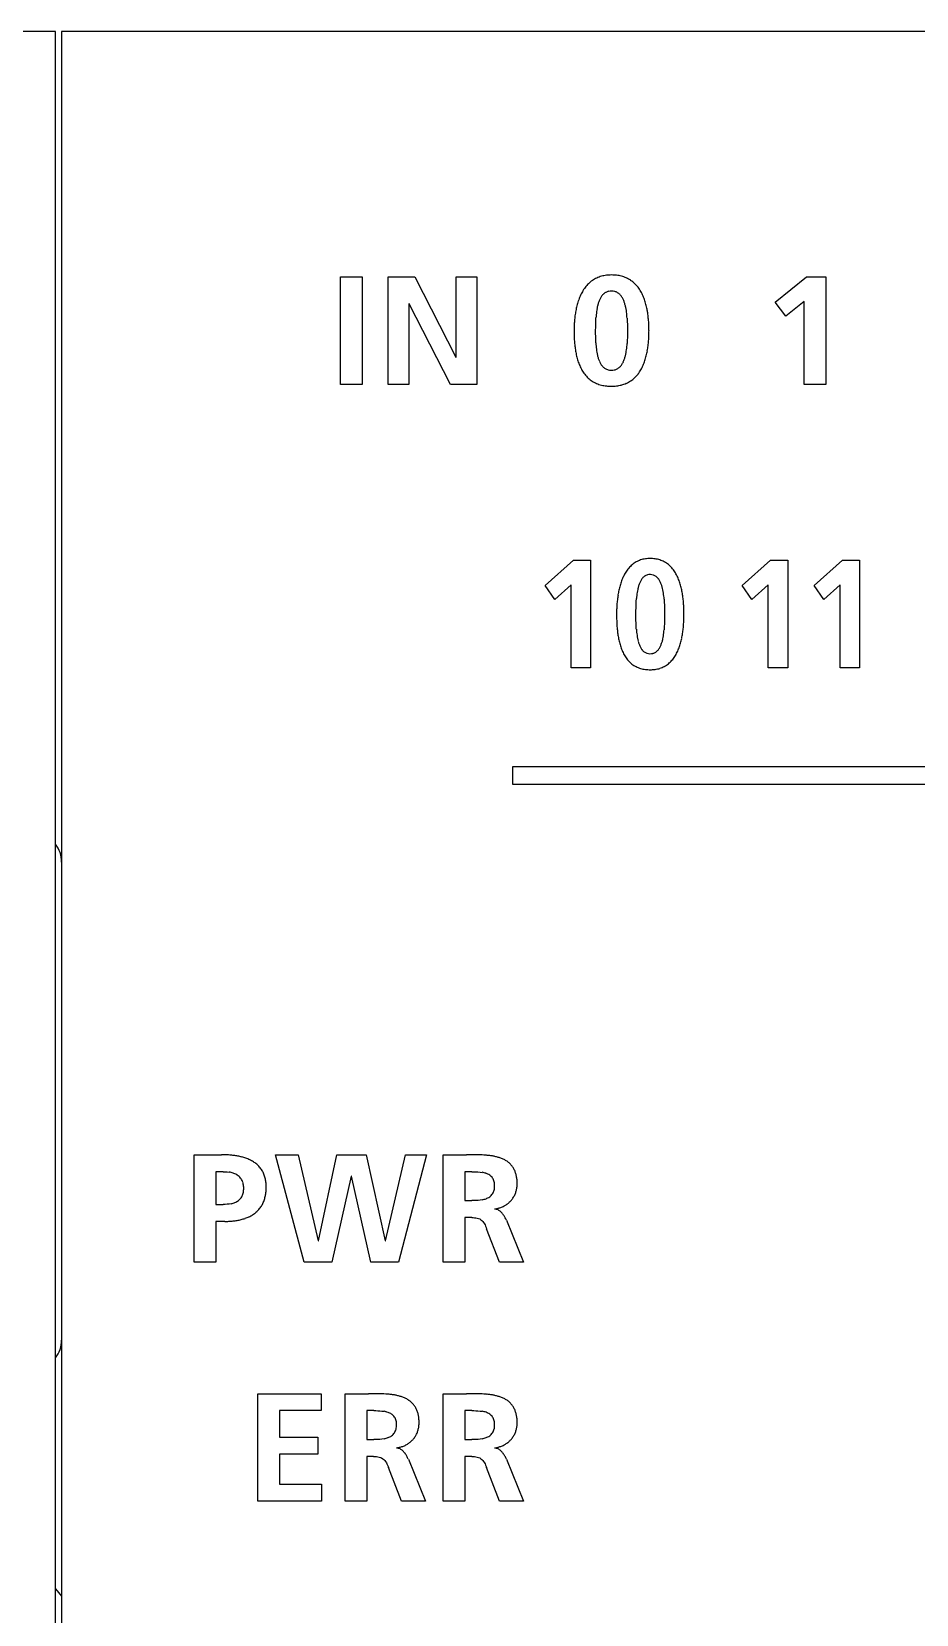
# Model space of a CAD drawing. Extents: x 168 to 388, y 259 to 356.
# Drawn here: x 269.86 to 284.66, y 307.28 to 333.77 of the extents above; entities that cross this region are included whole.
import ezdxf

# ---------------------------------------------------------------- set-up
doc = ezdxf.new("R2010")
doc.units = 0
doc.header["$MEASUREMENT"] = 0
doc.layers.get('0').update_dxf_attribs({"linetype": 'CONTINUOUS'})

msp = doc.modelspace()

# ---------------------------------------------------------------- linework, layer by layer
at = {"color": 7, "linetype": 'Continuous'}
for p, q in [((270.265, 333.767), (232.265, 333.767)), ((270.265, 282.367), (270.265, 333.767)), ((387.315, 333.767), (270.365, 333.767)), ((270.365, 333.767), (270.365, 282.367)), ((275.03, 329.663), (275.391, 329.663)), ((275.03, 327.863), (275.03, 329.663)), ((275.391, 329.663), (275.391, 327.863)), ((275.83, 327.863), (275.83, 329.663)), ((275.83, 329.663), (276.274, 329.663)), ((276.274, 329.663), (276.96, 328.317)), ((276.965, 328.317), (276.965, 329.663)), ((276.965, 329.663), (277.31, 329.663)), ((277.31, 329.663), (277.31, 327.863)), ((282.302, 329.24), (282.828, 329.663)), ((282.828, 329.663), (283.148, 329.663)), ((283.148, 329.663), (283.148, 327.863)), ((276.181, 329.209), (276.176, 329.209)), ((276.176, 329.209), (276.176, 327.863)), ((276.869, 327.863), (276.181, 329.209)), ((282.482, 329.005), (282.302, 329.24)), ((282.787, 329.253), (282.482, 329.005)), ((282.787, 327.863), (282.787, 329.253)), ((279.299, 328.767), (279.3, 328.819)), ((279.299, 328.714), (279.299, 328.767)), ((279.3, 328.872), (279.302, 328.924)), ((279.3, 328.819), (279.3, 328.872)), ((279.302, 328.924), (279.304, 328.977)), ((279.826, 328.969), (279.828, 328.917)), ((279.828, 328.917), (279.83, 328.863)), ((279.83, 328.863), (279.83, 328.81)), ((279.83, 328.81), (279.83, 328.758)), ((279.3, 328.662), (279.299, 328.714)), ((279.301, 328.609), (279.3, 328.662)), ((279.303, 328.557), (279.301, 328.609)), ((279.828, 328.6), (279.826, 328.548)), ((279.83, 328.653), (279.828, 328.6)), ((279.83, 328.758), (279.83, 328.706)), ((279.83, 328.706), (279.83, 328.653)), ((276.96, 328.317), (276.965, 328.317)), ((275.391, 327.863), (275.03, 327.863)), ((276.176, 327.863), (275.83, 327.863)), ((277.31, 327.863), (276.869, 327.863)), ((283.148, 327.863), (282.787, 327.863)), ((278.455, 324.495), (278.928, 324.918)), ((278.928, 324.918), (279.216, 324.918)), ((279.216, 324.918), (279.216, 323.118)), ((281.752, 324.495), (282.225, 324.918)), ((282.225, 324.918), (282.513, 324.918)), ((282.513, 324.918), (282.513, 323.118)), ((282.954, 324.495), (283.428, 324.918)), ((283.428, 324.918), (283.715, 324.918)), ((283.715, 324.918), (283.715, 323.118)), ((278.617, 324.26), (278.455, 324.495)), ((278.891, 324.508), (278.617, 324.26)), ((278.891, 323.118), (278.891, 324.508)), ((279.978, 324.227), (279.982, 324.278)), ((280.445, 324.269), (280.448, 324.218)), ((281.914, 324.26), (281.752, 324.495)), ((282.188, 324.508), (281.914, 324.26)), ((282.188, 323.118), (282.188, 324.508)), ((283.117, 324.26), (282.954, 324.495)), ((283.39, 324.508), (283.117, 324.26)), ((283.39, 323.118), (283.39, 324.508)), ((279.974, 324.073), (279.975, 324.124)), ((279.974, 324.021), (279.974, 324.073)), ((279.974, 323.97), (279.974, 324.021)), ((279.975, 324.124), (279.976, 324.176)), ((279.976, 324.176), (279.978, 324.227)), ((280.448, 324.218), (280.45, 324.167)), ((280.45, 324.167), (280.451, 324.115)), ((280.451, 324.115), (280.452, 324.064)), ((280.452, 324.064), (280.452, 324.013)), ((280.452, 324.013), (280.452, 323.961)), ((279.974, 323.919), (279.974, 323.97)), ((279.975, 323.867), (279.974, 323.919)), ((279.977, 323.816), (279.975, 323.867)), ((279.98, 323.765), (279.977, 323.816)), ((280.448, 323.807), (280.445, 323.756)), ((280.45, 323.858), (280.448, 323.807)), ((280.451, 323.91), (280.45, 323.858)), ((280.452, 323.961), (280.451, 323.91)), ((279.216, 323.118), (278.891, 323.118)), ((282.513, 323.118), (282.188, 323.118)), ((283.715, 323.118), (283.39, 323.118)), ((277.915, 321.167), (277.915, 321.466)), ((277.915, 321.466), (332.216, 321.466)), ((332.216, 321.167), (277.915, 321.167)), ((272.582, 314.969), (273.038, 314.969)), ((272.582, 313.169), (272.582, 314.969)), ((273.944, 314.969), (274.323, 314.969)), ((274.421, 313.169), (273.944, 314.969)), ((274.323, 314.969), (274.658, 313.53)), ((274.663, 313.53), (274.97, 314.969)), ((274.97, 314.969), (275.46, 314.969)), ((275.46, 314.969), (275.777, 313.53)), ((275.782, 313.53), (276.12, 314.969)), ((276.471, 314.969), (276.002, 313.169)), ((276.12, 314.969), (276.471, 314.969)), ((276.749, 314.969), (277.138, 314.969)), ((276.749, 313.169), (276.749, 314.969)), ((277.196, 314.969), (277.138, 314.969)), ((277.254, 314.969), (277.196, 314.969)), ((277.312, 314.968), (277.254, 314.969)), ((277.371, 314.966), (277.312, 314.968)), ((273.069, 314.685), (272.943, 314.685)), ((272.943, 314.685), (272.943, 314.136)), ((273.069, 314.685), (273.103, 314.685)), ((273.103, 314.685), (273.136, 314.682)), ((273.136, 314.682), (273.169, 314.677)), ((275.207, 314.608), (274.888, 313.169)), ((275.213, 314.608), (275.207, 314.608)), ((275.538, 313.169), (275.213, 314.608)), ((277.229, 314.685), (277.11, 314.685)), ((277.11, 314.685), (277.11, 314.2)), ((277.229, 314.685), (277.262, 314.685)), ((277.262, 314.685), (277.297, 314.684)), ((277.297, 314.684), (277.331, 314.682)), ((277.331, 314.682), (277.365, 314.679)), ((277.365, 314.679), (277.399, 314.674)), ((277.11, 314.2), (277.229, 314.2)), ((277.263, 314.201), (277.229, 314.2)), ((277.297, 314.202), (277.263, 314.201)), ((277.332, 314.204), (277.297, 314.202)), ((277.366, 314.208), (277.332, 314.204)), ((277.4, 314.214), (277.366, 314.208)), ((272.943, 314.136), (273.069, 314.136)), ((273.103, 314.137), (273.069, 314.136)), ((273.136, 314.139), (273.103, 314.137)), ((273.169, 314.143), (273.136, 314.139)), ((273.202, 314.149), (273.169, 314.143)), ((277.615, 314.059), (277.615, 314.064)), ((273.095, 313.852), (272.943, 313.852)), ((272.943, 313.852), (272.943, 313.169)), ((277.226, 313.917), (277.11, 313.917)), ((277.11, 313.917), (277.11, 313.169)), ((277.226, 313.917), (277.249, 313.916)), ((277.249, 313.916), (277.272, 313.915)), ((277.272, 313.915), (277.294, 313.912)), ((277.294, 313.912), (277.317, 313.908)), ((277.317, 313.908), (277.339, 313.901)), ((277.339, 313.901), (277.36, 313.893)), ((277.36, 313.893), (277.38, 313.881)), ((277.38, 313.881), (277.397, 313.868)), ((277.397, 313.868), (277.412, 313.851)), ((277.412, 313.851), (277.426, 313.833)), ((277.426, 313.833), (277.438, 313.814)), ((277.438, 313.814), (277.449, 313.794)), ((277.449, 313.794), (277.459, 313.773)), ((277.459, 313.773), (277.468, 313.752)), ((277.468, 313.752), (277.476, 313.731)), ((277.693, 313.169), (277.476, 313.731)), ((277.806, 313.873), (278.095, 313.169)), ((274.658, 313.53), (274.663, 313.53)), ((275.777, 313.53), (275.782, 313.53)), ((272.943, 313.169), (272.582, 313.169)), ((274.888, 313.169), (274.421, 313.169)), ((276.002, 313.169), (275.538, 313.169)), ((277.11, 313.169), (276.749, 313.169)), ((278.095, 313.169), (277.693, 313.169)), ((273.647, 309.169), (273.647, 310.969)), ((273.647, 310.969), (274.709, 310.969)), ((274.709, 310.969), (274.709, 310.685)), ((275.108, 310.969), (275.498, 310.969)), ((275.108, 309.169), (275.108, 310.969)), ((275.556, 310.969), (275.498, 310.969)), ((275.614, 310.969), (275.556, 310.969)), ((275.672, 310.968), (275.614, 310.969)), ((275.73, 310.966), (275.672, 310.968)), ((276.749, 310.969), (277.138, 310.969)), ((276.749, 309.169), (276.749, 310.969)), ((277.196, 310.969), (277.138, 310.969)), ((277.254, 310.969), (277.196, 310.969)), ((277.312, 310.968), (277.254, 310.969)), ((277.371, 310.966), (277.312, 310.968)), ((274.008, 310.685), (274.008, 310.242)), ((274.709, 310.685), (274.008, 310.685)), ((275.588, 310.685), (275.469, 310.685)), ((275.469, 310.685), (275.469, 310.2)), ((275.588, 310.685), (275.622, 310.685)), ((275.622, 310.685), (275.656, 310.684)), ((275.656, 310.684), (275.69, 310.682)), ((275.69, 310.682), (275.725, 310.679)), ((275.725, 310.679), (275.759, 310.674)), ((277.229, 310.685), (277.11, 310.685)), ((277.11, 310.685), (277.11, 310.2)), ((277.229, 310.685), (277.262, 310.685)), ((277.262, 310.685), (277.297, 310.684)), ((277.297, 310.684), (277.331, 310.682)), ((277.331, 310.682), (277.365, 310.679)), ((277.365, 310.679), (277.399, 310.674)), ((274.008, 310.242), (274.65, 310.242)), ((274.65, 310.242), (274.65, 309.958)), ((274.65, 309.958), (274.008, 309.958)), ((274.008, 309.958), (274.008, 309.453)), ((275.469, 310.2), (275.588, 310.2)), ((275.622, 310.201), (275.588, 310.2)), ((275.657, 310.202), (275.622, 310.201)), ((275.691, 310.204), (275.657, 310.202)), ((275.725, 310.208), (275.691, 310.204)), ((275.759, 310.214), (275.725, 310.208)), ((275.975, 310.059), (275.975, 310.064)), ((277.11, 310.2), (277.229, 310.2)), ((277.263, 310.201), (277.229, 310.2)), ((277.297, 310.202), (277.263, 310.201)), ((277.332, 310.204), (277.297, 310.202)), ((277.366, 310.208), (277.332, 310.204)), ((277.4, 310.214), (277.366, 310.208)), ((277.615, 310.059), (277.615, 310.064)), ((275.585, 309.917), (275.469, 309.917)), ((275.469, 309.917), (275.469, 309.169)), ((275.585, 309.917), (275.608, 309.916)), ((275.608, 309.916), (275.631, 309.915)), ((275.631, 309.915), (275.654, 309.912)), ((275.654, 309.912), (275.677, 309.908)), ((275.677, 309.908), (275.698, 309.901)), ((275.698, 309.901), (275.719, 309.893)), ((275.719, 309.893), (275.739, 309.881)), ((275.739, 309.881), (275.756, 309.867)), ((275.756, 309.867), (275.772, 309.851)), ((275.772, 309.851), (275.786, 309.833)), ((275.786, 309.833), (275.798, 309.814)), ((275.798, 309.814), (275.808, 309.794)), ((275.808, 309.794), (275.818, 309.773)), ((275.818, 309.773), (275.827, 309.752)), ((275.827, 309.752), (275.836, 309.731)), ((276.052, 309.169), (275.836, 309.731)), ((276.166, 309.873), (276.454, 309.169)), ((277.226, 309.917), (277.11, 309.917)), ((277.11, 309.917), (277.11, 309.169)), ((277.226, 309.917), (277.249, 309.916)), ((277.249, 309.916), (277.272, 309.915)), ((277.272, 309.915), (277.294, 309.912)), ((277.294, 309.912), (277.317, 309.908)), ((277.317, 309.908), (277.339, 309.901)), ((277.339, 309.901), (277.36, 309.893)), ((277.36, 309.893), (277.38, 309.881)), ((277.38, 309.881), (277.397, 309.867)), ((277.397, 309.867), (277.412, 309.851)), ((277.412, 309.851), (277.426, 309.833)), ((277.426, 309.833), (277.438, 309.814)), ((277.438, 309.814), (277.449, 309.794)), ((277.449, 309.794), (277.459, 309.773)), ((277.459, 309.773), (277.468, 309.752)), ((277.468, 309.752), (277.476, 309.731)), ((277.693, 309.169), (277.476, 309.731)), ((277.806, 309.873), (278.095, 309.169)), ((274.008, 309.453), (274.714, 309.453)), ((274.714, 309.453), (274.714, 309.169)), ((274.714, 309.169), (273.647, 309.169)), ((275.469, 309.169), (275.108, 309.169)), ((276.454, 309.169), (276.052, 309.169)), ((277.11, 309.169), (276.749, 309.169)), ((278.095, 309.169), (277.693, 309.169)), ((270.265, 307.701), (270.365, 307.582))]:
    msp.add_line(p, q, dxfattribs=at)
for centre, radius, start, end in [((279.533, 329.187), 0.505, 124.9063, 134.5113), ((279.525, 329.199), 0.49, 115.0074, 124.8962), ((279.534, 329.179), 0.512, 105.4417, 114.9062), ((279.548, 329.127), 0.566, 96.8574, 105.4194), ((279.563, 329.002), 0.692, 89.8446, 96.8531), ((279.565, 328.988), 0.706, 83.1945, 90.0618), ((279.577, 329.088), 0.606, 75.1893, 83.1956), ((279.595, 329.156), 0.535, 66.123, 75.1939), ((279.612, 329.197), 0.491, 56.1499, 66.0326), ((279.609, 329.192), 0.496, 46.3942, 56.1602), ((279.914, 328.956), 0.954, 156.456, 161.5369), ((279.767, 329.021), 0.794, 150.3505, 156.46), ((279.654, 329.085), 0.664, 143.0612, 150.3671), ((279.579, 329.142), 0.569, 134.5213, 143.0414), ((279.684, 329.14), 0.347, 146.9239, 155.5865), ((279.601, 329.194), 0.249, 134.9627, 147.0446), ((279.563, 329.232), 0.196, 119.3556, 134.7477), ((279.554, 329.248), 0.177, 102.65, 119.3261), ((279.562, 329.209), 0.216, 88.5946, 102.5326), ((279.564, 329.215), 0.211, 74.8262, 89.0576), ((279.57, 329.24), 0.185, 58.3268, 74.572), ((279.561, 329.226), 0.202, 43.4706, 58.3744), ((279.516, 329.183), 0.264, 31.9597, 43.3444), ((279.433, 329.131), 0.362, 23.7476, 32.0566), ((279.573, 329.154), 0.549, 37.5099, 46.344), ((279.507, 329.104), 0.632, 29.8145, 37.484), ((279.396, 329.04), 0.76, 23.4458, 29.8267), ((279.251, 328.977), 0.918, 18.1665, 23.4496), ((280.476, 328.813), 1.535, 169.4123, 172.57), ((280.282, 328.849), 1.337, 165.7877, 169.4138), ((280.083, 328.9), 1.132, 161.523, 165.8046), ((281.031, 328.867), 1.73, 174.613, 176.353), ((280.682, 328.9), 1.379, 172.4332, 174.6159), ((280.411, 328.936), 1.106, 169.7295, 172.4519), ((280.173, 328.979), 0.865, 166.2487, 169.7302), ((279.966, 329.03), 0.651, 161.6756, 166.2985), ((279.813, 329.081), 0.49, 155.5599, 161.7045), ((279.3, 329.072), 0.507, 17.8623, 23.7954), ((279.144, 329.021), 0.671, 13.3911, 17.8736), ((278.944, 328.973), 0.878, 10.0152, 13.4433), ((278.699, 328.93), 1.127, 7.3456, 10.017), ((278.428, 328.894), 1.399, 5.2066, 7.3579), ((279.072, 328.918), 1.106, 13.8063, 18.1902), ((278.854, 328.865), 1.331, 10.1688, 13.8127), ((278.627, 328.824), 1.562, 7.0681, 10.1735), ((280.872, 328.764), 1.933, 177.6755, 180.1829), ((280.957, 328.761), 2.019, 175.2791, 177.6809), ((280.714, 328.782), 1.775, 172.5667, 175.2989), ((278.073, 328.862), 1.756, 3.5005, 5.2143), ((278.366, 328.791), 1.824, 4.4216, 7.0796), ((278.081, 328.769), 2.111, 2.128, 4.425), ((277.845, 328.76), 2.346, 0.0658, 2.1323), ((277.858, 328.758), 2.334, 358.0288, 0.1063), ((281.232, 328.749), 2.294, 179.7662, 181.8788), ((281.325, 328.75), 2.387, 181.8504, 183.8818), ((280.829, 328.717), 1.89, 183.8748, 186.4404), ((280.502, 328.68), 1.56, 186.442, 189.5495), ((281.077, 328.654), 1.776, 183.148, 184.8426), ((280.71, 328.623), 1.408, 184.8339, 186.9719), ((278.141, 328.651), 1.688, 354.7301, 356.5136), ((278.646, 328.698), 1.542, 349.8164, 352.9599), ((278.405, 328.728), 1.785, 352.9457, 355.6616), ((278.146, 328.748), 2.045, 355.6597, 358.03), ((280.258, 328.638), 1.313, 189.5381, 193.23), ((280.028, 328.584), 1.077, 193.2263, 197.7276), ((279.841, 328.524), 0.88, 197.7058, 203.2168), ((280.437, 328.589), 1.133, 186.9624, 189.619), ((280.184, 328.546), 0.876, 189.614, 193.0495), ((279.982, 328.499), 0.669, 192.9989, 197.4987), ((279.823, 328.449), 0.502, 197.4894, 203.4832), ((279.69, 328.39), 0.357, 203.4276, 211.8687), ((279.457, 328.384), 0.338, 326.0495, 334.9644), ((279.335, 328.441), 0.472, 334.9376, 341.3153), ((279.189, 328.491), 0.626, 341.2883, 346.094), ((278.992, 328.54), 0.829, 346.0419, 349.6717), ((278.761, 328.582), 1.064, 349.67, 352.4978), ((278.494, 328.618), 1.334, 352.483, 354.7395), ((279.257, 328.547), 0.912, 336.4183, 341.7334), ((279.083, 328.605), 1.095, 341.7126, 346.1389), ((278.871, 328.658), 1.314, 346.1285, 349.8185), ((279.699, 328.463), 0.725, 203.2068, 209.893), ((279.591, 328.401), 0.601, 209.8867, 217.9536), ((279.532, 328.355), 0.526, 217.9654, 227.1865), ((279.505, 328.327), 0.487, 227.2863, 237.237), ((279.607, 328.339), 0.259, 211.7718, 223.3874), ((279.562, 328.297), 0.198, 223.5264, 238.7182), ((279.554, 328.282), 0.181, 238.6734, 255.2999), ((279.561, 328.315), 0.215, 255.5591, 269.5514), ((279.563, 328.325), 0.224, 269.0582, 282.5116), ((279.571, 328.289), 0.188, 282.6165, 298.6473), ((279.565, 328.299), 0.199, 298.6419, 313.7552), ((279.531, 328.333), 0.248, 313.9895, 326.1441), ((279.61, 328.335), 0.497, 303.6661, 313.4241), ((279.574, 328.372), 0.549, 313.4676, 322.306), ((279.508, 328.422), 0.631, 322.336, 330.02), ((279.4, 328.485), 0.756, 330.0073, 336.4221), ((279.505, 328.327), 0.487, 237.2333, 247.1903), ((279.527, 328.382), 0.547, 247.2344, 256.1062), ((279.547, 328.461), 0.628, 256.1128, 263.8315), ((279.56, 328.584), 0.752, 263.8278, 270.2813), ((279.563, 328.568), 0.736, 270.0644, 276.6521), ((279.578, 328.437), 0.604, 276.6532, 284.6786), ((279.596, 328.37), 0.534, 284.6932, 293.7701), ((279.611, 328.332), 0.494, 293.8539, 303.6735), ((280.224, 324.473), 0.486, 130.1709, 139.7903), ((280.194, 324.508), 0.44, 119.4942, 130.1257), ((280.188, 324.517), 0.429, 108.4682, 119.3533), ((280.197, 324.49), 0.458, 98.2481, 108.4574), ((280.211, 324.392), 0.557, 89.8337, 98.2245), ((280.213, 324.379), 0.57, 81.8905, 90.0943), ((280.225, 324.459), 0.489, 72.3267, 81.8865), ((280.238, 324.501), 0.444, 61.8075, 72.329), ((280.241, 324.51), 0.436, 50.9133, 61.6402), ((280.219, 324.482), 0.471, 40.9712, 50.9007), ((280.154, 324.426), 0.557, 32.5802, 40.9675), ((280.735, 324.204), 1.068, 159.7361, 164.1125), ((280.551, 324.273), 0.872, 154.3597, 159.7461), ((280.406, 324.343), 0.71, 147.8116, 154.3901), ((280.297, 324.411), 0.582, 139.7783, 147.8134), ((280.552, 324.329), 0.558, 158.9904, 164.2667), ((280.392, 324.391), 0.386, 151.4246, 159.0476), ((280.286, 324.45), 0.265, 140.4819, 151.6087), ((280.225, 324.5), 0.186, 124.5494, 140.3834), ((280.205, 324.529), 0.151, 105.1347, 124.5879), ((280.211, 324.505), 0.176, 88.0627, 104.8619), ((280.212, 324.509), 0.171, 71.3508, 88.527), ((280.214, 324.519), 0.161, 52.5989, 70.8406), ((280.193, 324.491), 0.196, 37.6222, 52.6435), ((280.121, 324.436), 0.286, 27.3296, 37.6071), ((280.014, 324.38), 0.407, 20.2207, 27.4426), ((280.053, 324.362), 0.676, 25.6679, 32.5791), ((279.908, 324.291), 0.838, 20.1138, 25.694), ((279.727, 324.225), 1.031, 15.585, 20.1181), ((281.377, 324.064), 1.725, 170.8749, 173.5835), ((281.153, 324.1), 1.499, 167.7575, 170.8753), ((280.932, 324.148), 1.273, 164.106, 167.7786), ((281.541, 324.151), 1.564, 173.4508, 175.3326), ((281.244, 324.185), 1.265, 171.1352, 173.4618), ((280.966, 324.229), 0.984, 168.1463, 171.1388), ((280.734, 324.278), 0.747, 164.2559, 168.1954), ((279.854, 324.32), 0.579, 15.226, 20.3101), ((279.66, 324.267), 0.779, 11.4538, 15.2301), ((279.438, 324.221), 1.006, 8.5657, 11.4904), ((279.152, 324.178), 1.296, 6.3027, 8.5743), ((278.85, 324.145), 1.6, 4.4665, 6.3063), ((279.52, 324.167), 1.245, 11.8512, 15.6038), ((279.27, 324.114), 1.501, 8.7511, 11.8639), ((279.012, 324.074), 1.762, 6.0989, 8.7518), ((278.729, 324.044), 2.047, 3.8275, 6.1105), ((281.79, 324.019), 2.141, 177.9855, 180.1682), ((282.19, 324.003), 2.541, 179.7881, 181.6341), ((281.893, 324.015), 2.244, 175.9049, 177.9881), ((281.642, 324.034), 1.992, 173.5801, 175.9262), ((278.417, 324.023), 2.359, 1.8677, 3.8306), ((278.168, 324.014), 2.609, 0.0786, 1.8701), ((278.173, 324.013), 2.604, 358.3185, 0.1136), ((282.322, 324.006), 2.672, 181.6143, 183.3632), ((281.785, 323.974), 2.135, 183.3549, 185.5442), ((281.412, 323.938), 1.76, 185.5449, 188.2001), ((281.58, 323.881), 1.604, 184.1575, 185.9926), ((278.931, 323.876), 1.518, 353.5256, 355.4643), ((279.031, 323.957), 1.744, 351.2804, 353.9608), ((278.771, 323.985), 2.005, 353.9501, 356.281), ((278.485, 324.004), 2.291, 356.2789, 358.3186), ((281.144, 323.899), 1.489, 188.1954, 191.3368), ((280.876, 323.845), 1.216, 191.3296, 195.1733), ((280.657, 323.785), 0.989, 195.1473, 199.8731), ((281.274, 323.849), 1.296, 185.9894, 188.2601), ((280.982, 323.806), 1.001, 188.2506, 191.1897), ((280.759, 323.762), 0.773, 191.1536, 194.9593), ((280.563, 323.709), 0.571, 194.9544, 200.1095), ((280.403, 323.65), 0.4, 200.0153, 207.3751), ((280.296, 323.594), 0.279, 207.2571, 217.7946), ((280.047, 323.641), 0.374, 330.6783, 338.5547), ((279.895, 323.702), 0.536, 338.4925, 343.9792), ((279.72, 323.752), 0.72, 343.9699, 348.0604), ((279.499, 323.8), 0.945, 348.0114, 351.1263), ((279.227, 323.842), 1.22, 351.1214, 353.5339), ((279.731, 323.81), 1.027, 339.8305, 344.3821), ((279.53, 323.866), 1.236, 344.3678, 348.1486), ((279.287, 323.918), 1.484, 348.1325, 351.2818), ((280.481, 323.722), 0.802, 199.8657, 205.6937), ((280.337, 323.652), 0.643, 205.6786, 212.953), ((280.244, 323.592), 0.532, 212.9513, 221.7422), ((280.187, 323.542), 0.456, 221.7849, 232.0452), ((280.226, 323.54), 0.192, 217.822, 233.1933), ((280.206, 323.512), 0.157, 233.132, 251.8603), ((280.21, 323.529), 0.174, 252.3859, 269.2676), ((280.211, 323.537), 0.182, 268.7536, 284.9905), ((280.217, 323.515), 0.159, 285.2482, 303.7133), ((280.201, 323.538), 0.187, 303.6674, 319.4131), ((280.145, 323.585), 0.26, 319.5283, 330.8358), ((280.219, 323.554), 0.471, 309.0397, 318.955), ((280.155, 323.61), 0.557, 318.953, 327.3404), ((280.055, 323.674), 0.676, 327.3443, 334.2601), ((279.912, 323.743), 0.834, 334.231, 339.8352), ((280.17, 323.519), 0.427, 232.0321, 242.9671), ((280.181, 323.543), 0.453, 243.0988, 253.4216), ((280.196, 323.594), 0.506, 253.441, 262.678), ((280.209, 323.694), 0.607, 262.6756, 270.3838), ((280.211, 323.678), 0.591, 270.1216, 278.0223), ((280.226, 323.573), 0.486, 278.0349, 287.655), ((280.239, 323.534), 0.444, 287.6662, 298.1955), ((280.24, 323.528), 0.438, 298.3469, 309.0149), ((269.865, 319.867), 0.5, 0, 36.8699), ((273.047, 313.383), 1.586, 87.7986, 90.3026), ((273.043, 313.272), 1.697, 85.4639, 87.8033), ((273.065, 313.538), 1.43, 82.7246, 85.5014), ((273.097, 313.789), 1.177, 79.3512, 82.7253), ((273.13, 313.968), 0.995, 75.3604, 79.3522), ((273.173, 314.131), 0.827, 70.5819, 75.3842), ((273.22, 314.262), 0.687, 64.8141, 70.5896), ((273.269, 314.366), 0.572, 57.8815, 64.8198), ((273.312, 314.434), 0.492, 49.807, 57.8812), ((273.344, 314.474), 0.441, 40.7385, 49.7496), ((273.361, 314.488), 0.418, 31.2387, 40.7308), ((277.291, 312.822), 2.146, 86.3273, 87.8777), ((277.321, 313.284), 1.682, 84.3504, 86.3277), ((277.356, 313.638), 1.327, 81.8633, 84.3709), ((277.397, 313.922), 1.041, 78.666, 81.8632), ((277.439, 314.132), 0.826, 74.6647, 78.6919), ((277.483, 314.293), 0.659, 69.6165, 74.6655), ((277.528, 314.411), 0.533, 63.3952, 69.6427), ((277.571, 314.497), 0.437, 55.7733, 63.392), ((277.6, 314.54), 0.385, 47.1196, 55.7662), ((277.623, 314.565), 0.351, 37.5653, 47.0536), ((277.613, 314.558), 0.363, 28.4091, 37.5729), ((277.588, 314.545), 0.391, 19.8021, 28.3037), ((273.094, 314.232), 0.452, 76.2002, 80.43), ((273.108, 314.29), 0.392, 71.3281, 76.2011), ((273.126, 314.343), 0.336, 65.6565, 71.3418), ((273.145, 314.384), 0.291, 59.0793, 65.6557), ((273.163, 314.415), 0.255, 51.579, 59.0807), ((273.177, 314.432), 0.233, 43.3757, 51.5751), ((273.183, 314.438), 0.224, 34.8, 43.3153), ((273.182, 314.437), 0.226, 26.3184, 34.7671), ((273.165, 314.429), 0.245, 18.5154, 26.3232), ((273.135, 314.419), 0.276, 11.5706, 18.4841), ((273.092, 314.41), 0.32, 5.6067, 11.5822), ((273.343, 314.477), 0.44, 22.1888, 31.2189), ((273.3, 314.46), 0.485, 13.9464, 22.1264), ((273.226, 314.442), 0.562, 6.886, 13.9513), ((273.099, 314.427), 0.69, 1.124, 6.8792), ((277.318, 314.201), 0.48, 76.1559, 80.2718), ((277.344, 314.305), 0.373, 70.8912, 76.1835), ((277.371, 314.383), 0.29, 64.0819, 70.8954), ((277.398, 314.438), 0.229, 55.4798, 64.1061), ((277.418, 314.468), 0.193, 45.0374, 55.4301), ((277.431, 314.481), 0.174, 33.6166, 44.9369), ((277.426, 314.478), 0.18, 22.6636, 33.626), ((277.4, 314.467), 0.209, 13.1342, 22.5936), ((277.357, 314.457), 0.253, 5.3211, 13.128), ((277.283, 314.45), 0.327, 359.281, 5.3257), ((277.508, 314.516), 0.476, 12.8213, 19.809), ((277.427, 314.497), 0.559, 6.9366, 12.8908), ((277.373, 314.491), 0.614, 1.5195, 6.9391), ((277.362, 314.489), 0.624, 356.2924, 1.6213), ((273.174, 314.399), 0.247, 299.435, 307.1681), ((273.19, 314.378), 0.22, 307.1623, 315.8338), ((273.197, 314.371), 0.211, 315.8887, 324.9637), ((273.195, 314.372), 0.213, 325.0415, 334.0241), ((273.179, 314.38), 0.231, 334.016, 342.2861), ((273.145, 314.39), 0.266, 342.3018, 349.4807), ((273.099, 314.399), 0.313, 349.4794, 355.5846), ((273.04, 314.405), 0.372, 0.4687, 5.608), ((273.032, 314.404), 0.38, 355.5828, 0.6128), ((273.269, 314.378), 0.515, 336.1711, 343.8795), ((273.189, 314.401), 0.598, 343.8888, 350.526), ((273.096, 314.417), 0.693, 350.4983, 356.2306), ((272.999, 314.423), 0.79, 356.2254, 1.2542), ((277.311, 314.66), 0.454, 281.2664, 285.6105), ((277.336, 314.571), 0.362, 285.5849, 291.0346), ((277.362, 314.503), 0.289, 291.0325, 297.8585), ((277.388, 314.455), 0.236, 297.8421, 306.307), ((277.406, 314.43), 0.204, 306.3677, 316.058), ((277.418, 314.418), 0.187, 316.1221, 326.6612), ((277.412, 314.422), 0.194, 326.6519, 336.8134), ((277.387, 314.432), 0.221, 336.9043, 345.8405), ((277.347, 314.442), 0.263, 345.8204, 353.3258), ((277.291, 314.449), 0.319, 353.3255, 359.5115), ((277.588, 314.464), 0.395, 315.7351, 324.152), ((277.585, 314.466), 0.399, 324.1539, 332.4856), ((277.577, 314.47), 0.409, 332.4923, 340.6364), ((277.558, 314.477), 0.428, 340.617, 348.3836), ((277.558, 314.477), 0.428, 348.4313, 356.2776), ((273.113, 314.549), 0.41, 282.5791, 287.2426), ((273.133, 314.484), 0.342, 287.2296, 292.8171), ((273.154, 314.435), 0.289, 292.8097, 299.4305), ((273.218, 314.526), 0.659, 289.3497, 295.3717), ((273.257, 314.444), 0.569, 295.3739, 302.3504), ((273.293, 314.386), 0.501, 302.3589, 310.2864), ((273.318, 314.357), 0.462, 310.2838, 318.8829), ((273.323, 314.352), 0.455, 318.9322, 327.6667), ((273.31, 314.359), 0.47, 327.7278, 336.1737), ((277.553, 314.537), 0.478, 277.4936, 284.3918), ((277.603, 313.908), 0.152, 64.235, 85.5152), ((277.587, 313.877), 0.186, 46.9968, 63.9093), ((277.556, 314.526), 0.466, 284.3338, 291.4758), ((277.523, 313.807), 0.281, 35.5536, 47.0439), ((277.57, 314.491), 0.428, 291.4977, 299.2642), ((277.389, 313.71), 0.447, 28.3385, 35.6655), ((277.579, 314.475), 0.41, 299.2666, 307.3773), ((277.586, 314.466), 0.398, 307.3833, 315.7324), ((273.102, 315.045), 1.192, 269.6601, 272.991), ((273.099, 315.111), 1.258, 272.9828, 276.1382), ((273.12, 314.923), 1.069, 276.0997, 279.8136), ((273.149, 314.754), 0.898, 279.8163, 284.2374), ((273.18, 314.634), 0.774, 284.2346, 289.3631), ((277.136, 313.573), 0.734, 24.109, 28.4043), ((269.865, 311.867), 0.5, 323.1301, 0), ((275.65, 308.822), 2.145, 86.3278, 87.8782), ((275.68, 309.285), 1.682, 84.3506, 86.3282), ((275.716, 309.639), 1.326, 81.863, 84.3708), ((275.756, 309.922), 1.04, 78.6644, 81.8622), ((275.799, 310.132), 0.826, 74.6629, 78.6911), ((275.843, 310.293), 0.659, 69.6137, 74.6641), ((275.887, 310.412), 0.532, 63.3895, 69.6387), ((275.93, 310.497), 0.436, 55.7683, 63.3886), ((275.959, 310.54), 0.385, 47.1111, 55.7587), ((275.982, 310.565), 0.351, 37.5586, 47.0469), ((275.972, 310.558), 0.363, 28.4029, 37.5653), ((277.291, 308.822), 2.146, 86.3273, 87.8777), ((277.321, 309.284), 1.682, 84.3504, 86.3277), ((277.356, 309.638), 1.327, 81.8633, 84.3709), ((277.397, 309.922), 1.041, 78.666, 81.8632), ((277.439, 310.132), 0.826, 74.6647, 78.6919), ((277.483, 310.293), 0.659, 69.6165, 74.6655), ((277.528, 310.411), 0.533, 63.3952, 69.6427), ((277.571, 310.497), 0.437, 55.7733, 63.392), ((277.6, 310.54), 0.385, 47.1196, 55.7662), ((277.623, 310.565), 0.351, 37.5653, 47.0536), ((277.613, 310.558), 0.363, 28.4091, 37.5729), ((275.678, 310.201), 0.48, 76.1542, 80.2689), ((275.703, 310.304), 0.373, 70.8925, 76.1822), ((275.731, 310.383), 0.29, 64.0868, 70.8954), ((275.757, 310.438), 0.229, 55.4911, 64.1108), ((275.778, 310.468), 0.193, 45.0351, 55.4427), ((275.791, 310.481), 0.174, 33.6187, 44.9343), ((275.786, 310.478), 0.18, 22.6659, 33.6281), ((275.759, 310.467), 0.209, 13.1345, 22.5953), ((275.716, 310.457), 0.253, 5.3182, 13.1282), ((275.947, 310.545), 0.391, 19.7989, 28.2981), ((275.867, 310.516), 0.476, 12.8199, 19.8053), ((275.786, 310.497), 0.559, 6.9384, 12.8901), ((275.732, 310.49), 0.614, 1.5221, 6.9396), ((275.721, 310.489), 0.625, 356.2978, 1.6235), ((277.318, 310.201), 0.48, 76.1559, 80.2718), ((277.344, 310.305), 0.373, 70.8912, 76.1835), ((277.371, 310.383), 0.29, 64.0819, 70.8954), ((277.398, 310.438), 0.229, 55.4798, 64.1061), ((277.418, 310.468), 0.193, 45.0374, 55.4301), ((277.431, 310.481), 0.174, 33.6166, 44.9369), ((277.426, 310.478), 0.18, 22.6636, 33.626), ((277.4, 310.467), 0.209, 13.1342, 22.5936), ((277.357, 310.457), 0.253, 5.3211, 13.128), ((277.588, 310.545), 0.391, 19.8021, 28.3037), ((277.508, 310.516), 0.476, 12.8213, 19.809), ((277.427, 310.497), 0.559, 6.9366, 12.8908), ((277.373, 310.49), 0.614, 1.5195, 6.9391), ((277.362, 310.489), 0.624, 356.2924, 1.6213), ((275.671, 310.66), 0.455, 281.2738, 285.6175), ((275.696, 310.571), 0.362, 285.5936, 291.0417), ((275.722, 310.503), 0.289, 291.0372, 297.8595), ((275.747, 310.455), 0.236, 297.8438, 306.2946), ((275.766, 310.43), 0.204, 306.3544, 316.0381), ((275.777, 310.418), 0.187, 316.1017, 326.6369), ((275.772, 310.422), 0.194, 326.6291, 336.7913), ((275.747, 310.432), 0.221, 336.8806, 345.8211), ((275.706, 310.442), 0.263, 345.802, 353.3135), ((275.651, 310.449), 0.319, 353.314, 359.5059), ((275.643, 310.45), 0.327, 359.2762, 5.3241), ((275.947, 310.464), 0.395, 315.7501, 324.1637), ((275.944, 310.466), 0.399, 324.1651, 332.4932), ((275.936, 310.47), 0.409, 332.499, 340.6396), ((275.917, 310.477), 0.428, 340.6212, 348.3847), ((275.917, 310.476), 0.428, 348.4329, 356.2848), ((277.311, 310.66), 0.454, 281.2664, 285.6105), ((277.336, 310.571), 0.362, 285.5849, 291.0346), ((277.362, 310.503), 0.289, 291.0325, 297.8585), ((277.388, 310.455), 0.236, 297.8421, 306.307), ((277.406, 310.43), 0.204, 306.3677, 316.058), ((277.418, 310.418), 0.187, 316.1221, 326.6612), ((277.412, 310.422), 0.194, 326.6519, 336.8134), ((277.387, 310.432), 0.221, 336.9043, 345.8405), ((277.347, 310.442), 0.263, 345.8204, 353.3258), ((277.291, 310.449), 0.319, 353.3255, 359.5115), ((277.283, 310.45), 0.327, 359.281, 5.3257), ((277.588, 310.464), 0.395, 315.7351, 324.152), ((277.585, 310.466), 0.399, 324.1539, 332.4856), ((277.577, 310.47), 0.409, 332.4923, 340.6364), ((277.558, 310.477), 0.428, 340.617, 348.3836), ((277.558, 310.476), 0.428, 348.4313, 356.2776), ((275.912, 310.537), 0.477, 277.5001, 284.3973), ((275.963, 309.907), 0.152, 64.2324, 85.5094), ((275.947, 309.877), 0.186, 46.9965, 63.9072), ((275.916, 310.525), 0.465, 284.3402, 291.4879), ((275.882, 309.807), 0.281, 35.5534, 47.0424), ((275.929, 310.491), 0.428, 291.5097, 299.2792), ((275.748, 309.71), 0.447, 28.3413, 35.6665), ((275.938, 310.475), 0.41, 299.2821, 307.3934), ((275.945, 310.466), 0.398, 307.3982, 315.7457), ((277.553, 310.537), 0.478, 277.4936, 284.3918), ((277.603, 309.907), 0.152, 64.2331, 85.5092), ((277.587, 309.877), 0.186, 46.9979, 63.9082), ((277.556, 310.526), 0.466, 284.3338, 291.4758), ((277.523, 309.807), 0.281, 35.5546, 47.0442), ((277.57, 310.491), 0.428, 291.4977, 299.2642), ((277.389, 309.71), 0.447, 28.3393, 35.6668), ((277.579, 310.475), 0.41, 299.2666, 307.3773), ((277.586, 310.466), 0.398, 307.3833, 315.7324), ((275.495, 309.573), 0.734, 24.1148, 28.4069), ((277.137, 309.573), 0.734, 24.109, 28.4052)]:
    msp.add_arc(centre, radius, start, end, dxfattribs=at)

doc.saveas('drawing.dxf')
